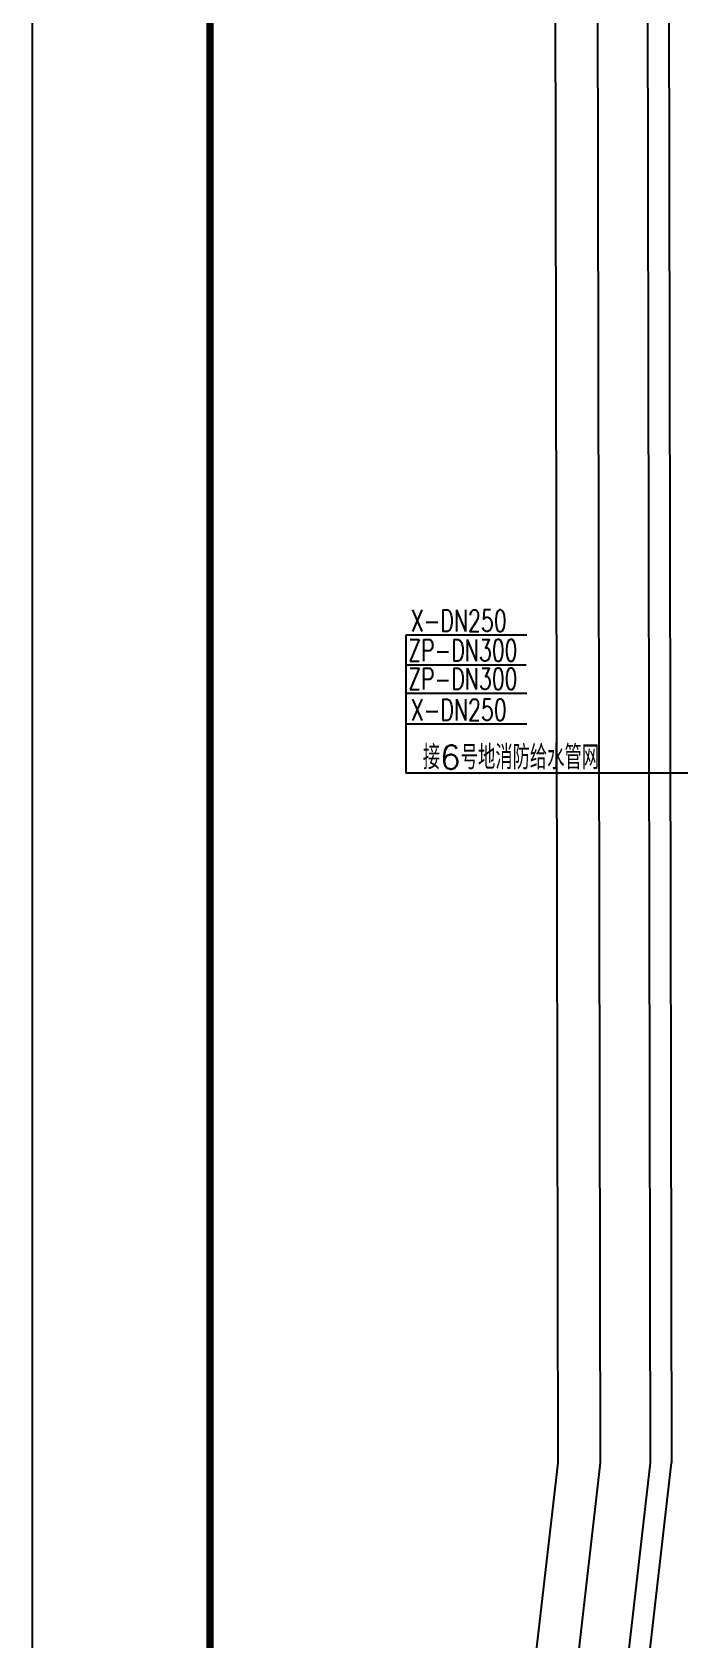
# Model space of a CAD drawing. Header units: metres. Extents: x 497246 to 997717, y 2998582 to 5998198.
# Drawn here: x 499152.7 to 499198.1, y 2999007.9 to 2999120.8 of the extents above; entities that cross this region are included whole.
import ezdxf
from ezdxf.enums import TextEntityAlignment as Align

# ---------------------------------------------------------------- set-up
doc = ezdxf.new("R2010")
doc.units = ezdxf.units.M
doc.header["$LTSCALE"] = 1000
for name, color, linetype in [('00侧分带', 3, 'CONTINUOUS'), ('PIPE-喷淋', 6, 'CONTINUOUS'), ('PIPE-消防', 1, 'CONTINUOUS'), ('PIPE-给水', 3, 'CONTINUOUS'), ('RD-侧石线', 5, 'CONTINUOUS'), ('RD-红线', 7, 'CONTINUOUS'), ('TEXT_给水', 7, 'CONTINUOUS'), ('z_图框', 7, 'CONTINUOUS')]:
    doc.layers.add(name, color=color, linetype=linetype)
doc.styles.add('_TCH_DIM', font='SIMPLEX', dxfattribs={"bigfont": 'GBCBIG'})
doc.styles.add('HZTXT', font='txt', dxfattribs={"width": 0.7, "bigfont": 'HZTXT'})
doc.styles.add('TG_LINETYPE', font='SIMPLEX', dxfattribs={"width": 0.8, "height": 3, "bigfont": 'HZTXT'})
doc.linetypes.add('TG_X', pattern='A,3,-0.3,["X",TG_LINETYPE,S=0.1,R=0,X=-0.23,Y=-0.15],0', length=3.3)
doc.linetypes.add('TG_ZP', pattern='A,3,-0.6,["ZP",TG_LINETYPE,S=0.1,R=0,X=-0.6,Y=-0.2],0', length=3.6)

msp = doc.modelspace()

# ---------------------------------------------------------------- linework, layer by layer
at = {"layer": '00侧分带', "ltscale": 100}
for p, q in [((499195.85, 2999162.61), (499196.1, 2999020.3)), ((499197.35, 2999162.61), (499197.6, 2999020.3))]:
    msp.add_line(p, q, dxfattribs=at)
for points in [[(499196.1, 2999020.3), (499192.65, 2998990.29)], [(499194.15, 2998990.29), (499197.6, 2999020.3)]]:
    msp.add_lwpolyline(points, dxfattribs=at)
at = {"layer": 'PIPE-消防', "color": 70, "linetype": 'ByBlock'}
for p, q in [((499178.92, 2999078.47), (499178.92, 2999068.76)), ((499187.38, 2999076.35), (499178.92, 2999076.35)), ((499223.99, 2999068.76), (499178.92, 2999068.76))]:
    msp.add_line(p, q, dxfattribs=at)
at = {"layer": 'PIPE-给水', "color": 70, "linetype": 'ByBlock'}
for p, q in [((499187.44, 2999078.47), (499178.92, 2999078.47)), ((499187.44, 2999074.36), (499178.92, 2999074.36)), ((499187.44, 2999072.21), (499178.92, 2999072.21))]:
    msp.add_line(p, q, dxfattribs=at)
at = {"layer": 'RD-侧石线', "color": 5, "ltscale": 0.1}
for p, q in [((499192.6, 2999020.29), (499192.35, 2999162.6)), ((499189.15, 2998990.28), (499192.6, 2999020.29))]:
    msp.add_line(p, q, dxfattribs=at)
at = {"layer": 'RD-红线', "ltscale": 0.1}
msp.add_lwpolyline([(499186.43, 2999236.02), (499186.7, 2999232.85, -0.017939), (499189.35, 2999162.6), (499189.6, 2999020.29), (499186.15, 2998990.28), (499186.27, 2998926.23), (499186.28, 2998921.37)], format="xyb", dxfattribs=at)
at = {"layer": 'z_图框'}
msp.add_lwpolyline([(499152.66, 2998867.69), (499747.16, 2998867.69), (499747.16, 2999288.19), (499152.66, 2999288.19)], close=True, dxfattribs=at)
at = {"layer": 'z_图框', "const_width": 0.5}
msp.add_lwpolyline([(499165.16, 2998872.69), (499742.16, 2998872.69), (499742.16, 2999283.19), (499165.16, 2999283.19)], close=True, dxfattribs=at)

# ---------------------------------------------------------------- texts
at = {"layer": 'PIPE-喷淋', "linetype": 'TG_ZP', "ltscale": 800, "style": 'HZTXT', "width": 0.7}
for p in [(499182.93, 2999077.4, 10.5), (499182.93, 2999075.39, 10.5)]:
    msp.add_text('ZP-DN300', height=1.508, dxfattribs=at).set_placement(p, align=Align.MIDDLE)
at = {"layer": 'PIPE-消防', "linetype": 'TG_X', "ltscale": 700, "style": 'HZTXT', "width": 0.7}
for p in [(499182.64, 2999079.48), (499182.64, 2999073.22)]:
    msp.add_text('X-DN250', height=1.508, dxfattribs=at).set_placement(p, align=Align.MIDDLE)
at = {"layer": 'TEXT_给水', "style": '_TCH_DIM'}
msp.add_text('接6号地消防给水管网', height=1.688, dxfattribs=at).set_placement((499180.12, 2999069.04))

doc.saveas('drawing.dxf')
